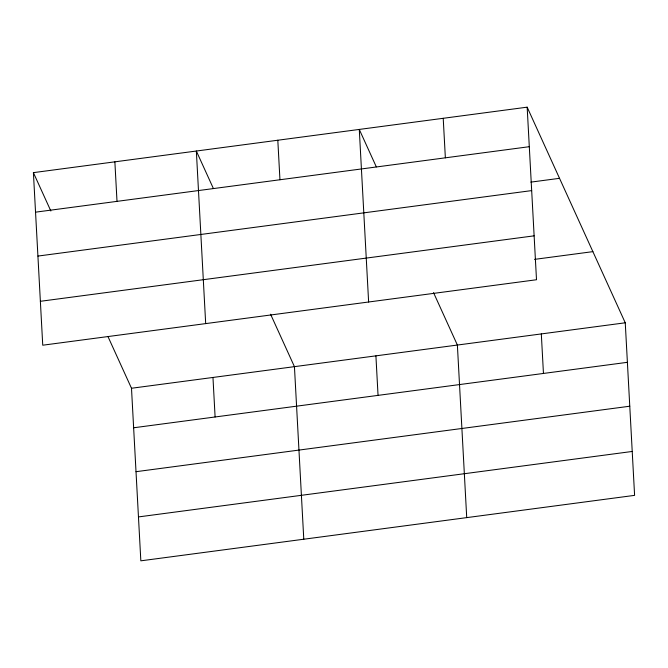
<?xml version="1.0" encoding="UTF-8"?>
<svg xmlns="http://www.w3.org/2000/svg" width="668" height="668" viewBox="0 0 668 668"><rect width="100%" height="100%" fill="white"/><g stroke="black" fill="none" stroke-linecap="round" stroke-linejoin="round"><path stroke-width="1" d="M527.161 107.172L536.504 279.742L42.744 345.206L33.4 172.636L527.161 107.172L625.256 322.794L634.6 495.364L140.839 560.828L131.496 388.258L108.066 336.764M35.538 212.165L529.298 146.693M530.868 182.122L559.534 178.323M37.917 256.069L531.678 190.597M40.372 301.301L534.124 235.837M534.534 259.376L592.883 251.636M131.496 388.258L625.256 322.794M133.633 427.779L627.394 362.315M136.013 471.691L629.774 406.219M138.46 516.923L632.22 451.459M376.318 166.883L359.284 129.433L368.627 302.003M433.524 292.617L457.38 345.047L466.723 517.625M213.376 188.485L196.342 151.035L205.686 323.604M270.582 314.227L294.438 366.657L303.781 539.226M33.4 172.636L50.86 211.021M541.314 333.925L543.451 373.445M443.218 118.303L445.364 157.823M375.909 355.852L378.046 395.373M277.813 140.23L279.95 179.75M212.967 377.453L215.104 416.982M114.871 161.84L117.009 201.36"/></g></svg>
